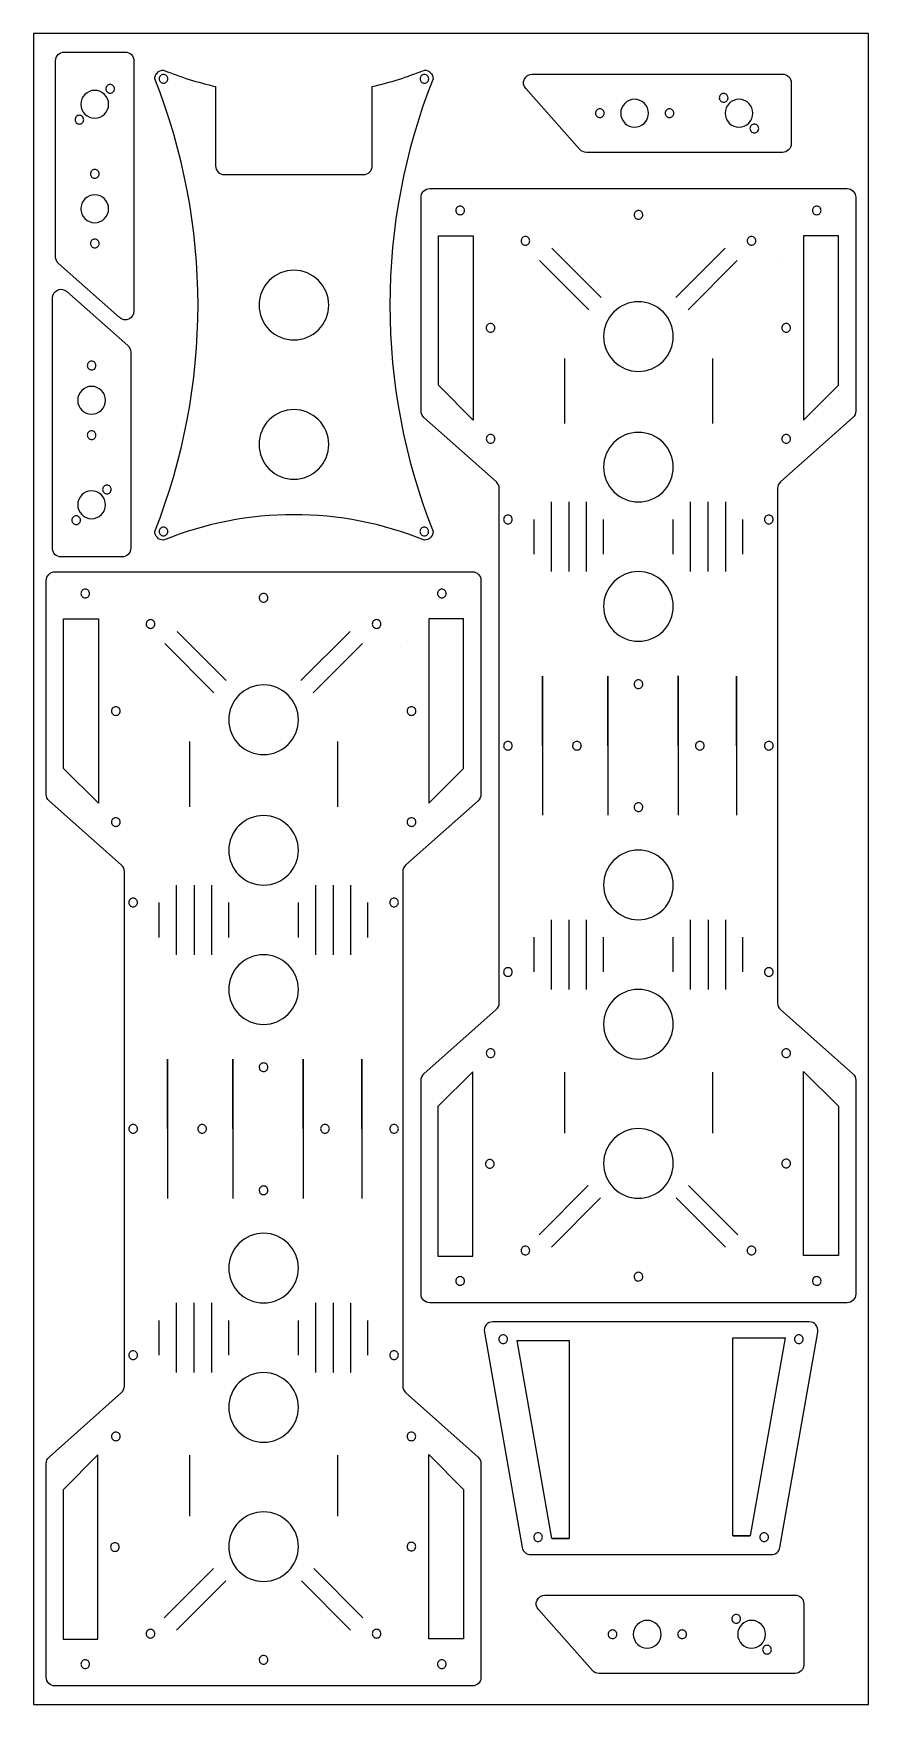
# Model space of a CAD drawing. Extents: x 4 to 16, y 3 to 27.
import ezdxf

# ---------------------------------------------------------------- set-up
doc = ezdxf.new("R2010")
doc.units = 0
for name, color, linetype in [('IMPORT_-_FOLDAQUAD_HALF_1', 18, 'CONTINUOUS'), ('LAYER_2', 18, 'CONTINUOUS'), ('LAYER_3', 18, 'CONTINUOUS'), ('LAYER_6', 18, 'CONTINUOUS'), ('LAYER_7', 18, 'CONTINUOUS')]:
    doc.layers.add(name, color=color, linetype=linetype)

msp = doc.modelspace()

# ---------------------------------------------------------------- linework, layer by layer
at = {"layer": 'IMPORT_-_FOLDAQUAD_HALF_1'}
for points in [[(4.881, 26.182, 0.414214), (4.681, 25.982, 0.414214), (4.881, 25.782, 0.414214), (5.081, 25.982, 0.414214)], [(5.102, 26.266, 0.414214), (5.04, 26.203, 0.414214), (5.102, 26.141, 0.414214), (5.165, 26.203, 0.414214)], [(12.838, 25.854, 0.414214), (12.638, 26.054, 0.414214), (12.438, 25.854, 0.414214), (12.638, 25.654, 0.414214)], [(13.98, 26.075, 0.414214), (13.917, 26.137, 0.414214), (13.855, 26.075, 0.414214), (13.917, 26.012, 0.414214)], [(14.338, 25.854, 0.414214), (14.138, 26.054, 0.414214), (13.938, 25.854, 0.414214), (14.138, 25.654, 0.414214)], [(4.66, 25.824, 0.414214), (4.598, 25.761, 0.414214), (4.66, 25.699, 0.414214), (4.723, 25.761, 0.414214)], [(12.201, 25.854, 0.414214), (12.139, 25.917, 0.414214), (12.076, 25.854, 0.414214), (12.139, 25.792, 0.414214)], [(13.201, 25.854, 0.414214), (13.139, 25.917, 0.414214), (13.076, 25.854, 0.414214), (13.139, 25.792, 0.414214)], [(14.421, 25.633, 0.414214), (14.359, 25.696, 0.414214), (14.296, 25.633, 0.414214), (14.359, 25.571, 0.414214)], [(4.881, 25.045, 0.414214), (4.819, 24.983, 0.414214), (4.881, 24.92, 0.414214), (4.944, 24.983, 0.414214)], [(4.881, 24.682, 0.414214), (4.681, 24.482, 0.414214), (4.881, 24.282, 0.414214), (5.081, 24.482, 0.414214)], [(4.881, 24.046, 0.414214), (4.819, 23.983, 0.414214), (4.881, 23.921, 0.414214), (4.944, 23.983, 0.414214)], [(4.836, 22.167, 0.414214), (4.899, 22.23, 0.414214), (4.836, 22.292, 0.414214), (4.774, 22.23, 0.414214)], [(4.836, 21.531, 0.414214), (5.036, 21.731, 0.414214), (4.836, 21.931, 0.414214), (4.636, 21.731, 0.414214)], [(4.836, 21.168, 0.414214), (4.899, 21.23, 0.414214), (4.836, 21.293, 0.414214), (4.774, 21.23, 0.414214)], [(4.836, 20.031, 0.414214), (5.036, 20.231, 0.414214), (4.836, 20.431, 0.414214), (4.636, 20.231, 0.414214)], [(5.057, 20.389, 0.414214), (5.119, 20.451, 0.414214), (5.057, 20.514, 0.414214), (4.994, 20.451, 0.414214)], [(4.615, 19.947, 0.414214), (4.678, 20.01, 0.414214), (4.615, 20.072, 0.414214), (4.553, 20.01, 0.414214)], [(7.37, 18.893, 0.414214), (7.307, 18.956, 0.414214), (7.245, 18.893, 0.414214), (7.307, 18.831, 0.414214)], [(7.807, 17.143, 0.414214), (7.307, 17.643, 0.414214), (6.807, 17.143, 0.414214), (7.307, 16.643, 0.414214)], [(7.807, 15.268, 0.414214), (7.307, 15.768, 0.414214), (6.807, 15.268, 0.414214), (7.307, 14.768, 0.414214)], [(5.496, 14.518, 0.414214), (5.433, 14.581, 0.414214), (5.371, 14.518, 0.414214), (5.433, 14.456, 0.414214)], [(9.244, 14.518, 0.414214), (9.181, 14.581, 0.414214), (9.119, 14.518, 0.414214), (9.181, 14.456, 0.414214)], [(7.807, 13.268, 0.414214), (7.307, 13.768, 0.414214), (6.807, 13.268, 0.414214), (7.307, 12.768, 0.414214)], [(7.37, 12.152, 0.414214), (7.307, 12.215, 0.414214), (7.245, 12.152, 0.414214), (7.307, 12.09, 0.414214)], [(5.496, 11.268, 0.414214), (5.433, 11.331, 0.414214), (5.371, 11.268, 0.414214), (5.433, 11.206, 0.414214)], [(6.486, 11.268, 0.414214), (6.424, 11.331, 0.414214), (6.361, 11.268, 0.414214), (6.424, 11.206, 0.414214)], [(8.252, 11.268, 0.414214), (8.189, 11.331, 0.414214), (8.127, 11.268, 0.414214), (8.189, 11.206, 0.414214)], [(9.244, 11.268, 0.414214), (9.181, 11.331, 0.414214), (9.119, 11.268, 0.414214), (9.181, 11.206, 0.414214)], [(7.37, 10.385, 0.414214), (7.307, 10.448, 0.414214), (7.245, 10.385, 0.414214), (7.307, 10.323, 0.414214)], [(7.807, 9.268, 0.414214), (7.307, 9.768, 0.414214), (6.807, 9.268, 0.414214), (7.307, 8.768, 0.414214)], [(5.495, 8.018, 0.414214), (5.432, 8.081, 0.414214), (5.37, 8.018, 0.414214), (5.432, 7.956, 0.414214)], [(9.244, 8.018, 0.414214), (9.181, 8.081, 0.414214), (9.119, 8.018, 0.414214), (9.181, 7.956, 0.414214)], [(7.807, 7.268, 0.414214), (7.307, 7.768, 0.414214), (6.807, 7.268, 0.414214), (7.307, 6.768, 0.414214)], [(7.807, 5.268, 0.414214), (7.307, 5.768, 0.414214), (6.807, 5.268, 0.414214), (7.307, 4.768, 0.414214)], [(13.019, 4.009, 0.414214), (12.819, 4.209, 0.414214), (12.619, 4.009, 0.414214), (12.819, 3.809, 0.414214)], [(14.161, 4.23, 0.414214), (14.099, 4.293, 0.414214), (14.036, 4.23, 0.414214), (14.099, 4.168, 0.414214)], [(14.519, 4.009, 0.414214), (14.319, 4.209, 0.414214), (14.119, 4.009, 0.414214), (14.319, 3.809, 0.414214)], [(12.383, 4.009, 0.414214), (12.321, 4.072, 0.414214), (12.258, 4.009, 0.414214), (12.321, 3.947, 0.414214)], [(13.383, 4.009, 0.414214), (13.32, 4.072, 0.414214), (13.258, 4.009, 0.414214), (13.32, 3.947, 0.414214)], [(14.603, 3.788, 0.414214), (14.541, 3.851, 0.414214), (14.478, 3.788, 0.414214), (14.541, 3.726, 0.414214)], [(7.37, 3.643, 0.414214), (7.307, 3.706, 0.414214), (7.245, 3.643, 0.414214), (7.307, 3.581, 0.414214)]]:
    msp.add_lwpolyline(points, format="xyb", close=True, dxfattribs=at)
msp.add_lwpolyline([(9.369, 18.268), (9.369, 18.268)], close=True, dxfattribs=at)
at = {"layer": 'LAYER_2'}
msp.add_lwpolyline([(5.266, 15.055), (4.226, 15.981, -0.214174), (4.184, 16.074), (4.184, 19.143, -0.414214), (4.309, 19.268), (10.306, 19.268, -0.414214), (10.431, 19.143), (10.431, 16.074, -0.214162), (10.389, 15.981), (9.348, 15.055, 0.214162), (9.306, 14.962), (9.306, 7.574, 0.214162), (9.348, 7.481), (10.389, 6.555, -0.214162), (10.431, 6.462), (10.431, 3.393, -0.414214), (10.306, 3.268), (4.309, 3.268, -0.414214), (4.184, 3.393), (4.184, 6.462, -0.21402), (4.226, 6.555), (5.265, 7.481, 0.213977), (5.307, 7.574), (5.308, 14.962, 0.214217)], format="xyb", close=True, dxfattribs=at)
at = {"layer": 'LAYER_3'}
for points in [[(4.444, 26.732), (5.319, 26.732, -0.414214), (5.444, 26.607), (5.444, 23.012, -0.647051), (5.236, 22.919), (4.361, 23.696, -0.214292), (4.319, 23.789), (4.319, 26.607, -0.414214)], [(11.168, 26.416), (14.763, 26.416, -0.414214), (14.888, 26.291), (14.888, 25.416, -0.414214), (14.763, 25.291), (11.945, 25.291, -0.214292), (11.852, 25.333), (11.074, 26.208, -0.647051)], [(5.273, 19.481), (4.398, 19.481, -0.414214), (4.273, 19.606), (4.273, 23.201, -0.647051), (4.482, 23.294), (5.357, 22.517, -0.214292), (5.398, 22.423), (5.398, 19.606, -0.414214)], [(11.35, 4.572), (14.944, 4.572, -0.414214), (15.069, 4.447), (15.069, 3.572, -0.414214), (14.944, 3.447), (12.127, 3.447, -0.214292), (12.034, 3.489), (11.256, 4.364, -0.647051)]]:
    msp.add_lwpolyline(points, format="xyb", close=True, dxfattribs=at)
at = {"layer": 'LAYER_6'}
for points in [[(5.806, 26.348, 0.414214), (5.869, 26.285, 0.414214), (5.931, 26.348, 0.414214), (5.869, 26.41, 0.414214)], [(9.555, 26.348, 0.414214), (9.618, 26.285, 0.414214), (9.68, 26.348, 0.414214), (9.618, 26.41, 0.414214)], [(7.243, 23.098, 0.414214), (7.743, 22.598, 0.414214), (8.243, 23.098, 0.414214), (7.743, 23.598, 0.414214)], [(7.243, 21.098, 0.414214), (7.743, 20.598, 0.414214), (8.243, 21.098, 0.414214), (7.743, 21.598, 0.414214)], [(5.806, 19.848, 0.414214), (5.869, 19.785, 0.414214), (5.931, 19.848, 0.414214), (5.869, 19.91, 0.414214)], [(9.554, 19.848, 0.414214), (9.617, 19.785, 0.414214), (9.679, 19.848, 0.414214), (9.617, 19.91, 0.414214)], [(4.808, 18.956, 0.414214), (4.746, 19.018, 0.414214), (4.683, 18.956, 0.414214), (4.746, 18.893, 0.414214)], [(9.931, 18.956, 0.414214), (9.868, 19.018, 0.414214), (9.806, 18.956, 0.414214), (9.868, 18.893, 0.414214)], [(5.745, 18.518, 0.414214), (5.683, 18.581, 0.414214), (5.62, 18.518, 0.414214), (5.683, 18.456, 0.414214)], [(8.994, 18.518, 0.414214), (8.931, 18.581, 0.414214), (8.869, 18.518, 0.414214), (8.931, 18.456, 0.414214)], [(5.246, 17.268, 0.414214), (5.183, 17.331, 0.414214), (5.121, 17.268, 0.414214), (5.183, 17.206, 0.414214)], [(9.494, 17.268, 0.414214), (9.431, 17.331, 0.414214), (9.369, 17.268, 0.414214), (9.431, 17.206, 0.414214)], [(5.246, 15.674, 0.414214), (5.183, 15.737, 0.414214), (5.121, 15.674, 0.414214), (5.183, 15.612, 0.414214)], [(9.494, 15.674, 0.414214), (9.431, 15.737, 0.414214), (9.369, 15.674, 0.414214), (9.431, 15.612, 0.414214)], [(5.246, 6.851, 0.414214), (5.183, 6.914, 0.414214), (5.121, 6.851, 0.414214), (5.183, 6.789, 0.414214)], [(9.493, 6.851, 0.414214), (9.431, 6.914, 0.414214), (9.368, 6.851, 0.414214), (9.431, 6.789, 0.414214)], [(5.234, 5.262, 0.414214), (5.172, 5.325, 0.414214), (5.109, 5.262, 0.414214), (5.172, 5.2, 0.414214)], [(9.493, 5.268, 0.414214), (9.431, 5.331, 0.414214), (9.368, 5.268, 0.414214), (9.431, 5.206, 0.414214)], [(5.745, 4.018, 0.414214), (5.683, 4.081, 0.414214), (5.62, 4.018, 0.414214), (5.683, 3.956, 0.414214)], [(8.994, 4.018, 0.414214), (8.931, 4.081, 0.414214), (8.869, 4.018, 0.414214), (8.931, 3.956, 0.414214)], [(4.808, 3.581, 0.414214), (4.746, 3.643, 0.414214), (4.683, 3.581, 0.414214), (4.746, 3.518, 0.414214)], [(9.931, 3.581, 0.414214), (9.868, 3.643, 0.414214), (9.806, 3.581, 0.414214), (9.868, 3.518, 0.414214)]]:
    msp.add_lwpolyline(points, format="xyb", close=True, dxfattribs=at)
at = {"layer": 'LAYER_7'}
for points in [[(4, 3), (16, 3), (16, 27), (4, 27)], [(9.819, 23.594), (9.819, 24.094), (10.319, 24.094), (10.319, 23.594), (10.319, 21.448), (9.819, 21.948)], [(15.067, 23.594), (15.067, 21.448), (15.567, 21.948), (15.567, 23.594), (15.567, 24.094), (15.067, 24.094)], [(14.754, 23.771), (14.754, 23.771)], [(4.433, 18.091), (4.433, 18.591), (4.933, 18.591), (4.933, 18.091), (4.933, 15.945), (4.433, 16.445)], [(9.681, 18.091), (9.681, 15.945), (10.181, 16.445), (10.181, 18.091), (10.181, 18.591), (9.681, 18.591)], [(9.813, 9.942), (9.813, 9.442), (10.313, 9.442), (10.313, 9.942), (10.313, 12.088), (9.813, 11.588)], [(15.066, 9.948), (15.066, 12.094), (15.566, 11.594), (15.566, 9.948), (15.566, 9.448), (15.066, 9.448)], [(11.699, 5.385), (11.449, 5.385), (10.949, 8.229), (11.699, 8.229), (11.699, 5.385), (11.449, 5.385)], [(14.3, 5.421), (14.05, 5.421), (14.05, 8.261), (14.05, 8.265), (14.8, 8.265), (14.3, 5.421), (14.05, 5.421)], [(4.428, 4.439), (4.428, 3.939), (4.928, 3.939), (4.928, 4.439), (4.928, 6.585), (4.428, 6.085)], [(9.681, 4.445), (9.681, 6.591), (10.181, 6.091), (10.181, 4.445), (10.181, 3.945), (9.681, 3.945)]]:
    msp.add_lwpolyline(points, close=True, dxfattribs=at)
for points in [[(5.869, 26.473), (5.914, 26.455), (5.96, 26.437), (6.006, 26.42), (6.053, 26.403), (6.099, 26.386), (6.146, 26.37), (6.192, 26.355), (6.239, 26.34), (6.286, 26.325), (6.333, 26.311), (6.38, 26.298), (6.428, 26.285), (6.475, 26.272), (6.523, 26.26), (6.57, 26.248), (6.618, 26.237), (6.618, 25.098, 0.414214), (6.743, 24.973), (8.743, 24.973, 0.414214), (8.868, 25.098), (8.868, 26.237), (8.916, 26.248), (8.964, 26.26), (9.011, 26.272), (9.058, 26.284), (9.106, 26.298), (9.153, 26.311), (9.2, 26.325), (9.247, 26.34), (9.294, 26.355), (9.341, 26.37), (9.387, 26.386), (9.433, 26.403), (9.48, 26.42), (9.526, 26.437), (9.572, 26.455), (9.618, 26.473), (9.618, 26.473, -0.414214), (9.743, 26.348), (9.743, 26.348, 0.191077), (9.743, 19.848), (9.743, 19.848, -0.414214), (9.618, 19.723, 0.194539), (5.869, 19.723, -0.414214), (5.744, 19.848), (5.744, 19.848, 0.191062), (5.744, 26.348, -0.414214)], [(10.652, 20.558), (9.611, 21.484, -0.214174), (9.569, 21.577), (9.569, 24.646, -0.414214), (9.694, 24.771), (15.691, 24.771, -0.414214), (15.816, 24.646), (15.816, 21.577, -0.214162), (15.774, 21.484), (14.734, 20.558, 0.214162), (14.692, 20.465), (14.692, 13.077, 0.214162), (14.734, 12.984), (15.774, 12.058, -0.214162), (15.816, 11.965), (15.816, 8.896, -0.414214), (15.691, 8.771), (9.694, 8.771, -0.414214), (9.569, 8.896), (9.569, 11.965, -0.21402), (9.611, 12.058), (10.651, 12.984, 0.213977), (10.693, 13.077), (10.694, 20.465, 0.214217)], [(10.194, 24.458, 0.414214), (10.132, 24.521, 0.414214), (10.069, 24.458, 0.414214), (10.132, 24.396, 0.414214)], [(15.317, 24.458, 0.414214), (15.254, 24.521, 0.414214), (15.192, 24.458, 0.414214), (15.254, 24.396, 0.414214)], [(12.755, 24.396, 0.414214), (12.693, 24.458, 0.414214), (12.63, 24.396, 0.414214), (12.693, 24.333, 0.414214)], [(11.131, 24.021, 0.414214), (11.069, 24.083, 0.414214), (11.006, 24.021, 0.414214), (11.069, 23.958, 0.414214)], [(14.38, 24.021, 0.414214), (14.317, 24.083, 0.414214), (14.255, 24.021, 0.414214), (14.317, 23.958, 0.414214)], [(13.193, 22.646, 0.414214), (12.693, 23.146, 0.414214), (12.193, 22.646, 0.414214), (12.693, 22.146, 0.414214)], [(10.631, 22.771, 0.414214), (10.569, 22.833, 0.414214), (10.506, 22.771, 0.414214), (10.569, 22.708, 0.414214)], [(14.879, 22.771, 0.414214), (14.817, 22.833, 0.414214), (14.754, 22.771, 0.414214), (14.817, 22.708, 0.414214)], [(10.632, 21.177, 0.414214), (10.569, 21.24, 0.414214), (10.507, 21.177, 0.414214), (10.569, 21.115, 0.414214)], [(13.193, 20.771, 0.414214), (12.693, 21.271, 0.414214), (12.193, 20.771, 0.414214), (12.693, 20.271, 0.414214)], [(14.879, 21.177, 0.414214), (14.817, 21.24, 0.414214), (14.754, 21.177, 0.414214), (14.817, 21.115, 0.414214)], [(10.881, 20.021, 0.414214), (10.819, 20.083, 0.414214), (10.756, 20.021, 0.414214), (10.819, 19.958, 0.414214)], [(14.629, 20.021, 0.414214), (14.567, 20.083, 0.414214), (14.504, 20.021, 0.414214), (14.567, 19.958, 0.414214)], [(13.193, 18.771, 0.414214), (12.693, 19.271, 0.414214), (12.193, 18.771, 0.414214), (12.693, 18.271, 0.414214)], [(12.755, 17.655, 0.414214), (12.693, 17.717, 0.414214), (12.63, 17.655, 0.414214), (12.693, 17.592, 0.414214)], [(10.881, 16.771, 0.414214), (10.819, 16.833, 0.414214), (10.756, 16.771, 0.414214), (10.819, 16.708, 0.414214)], [(11.872, 16.771, 0.414214), (11.809, 16.833, 0.414214), (11.747, 16.771, 0.414214), (11.809, 16.708, 0.414214)], [(13.638, 16.771, 0.414214), (13.575, 16.833, 0.414214), (13.513, 16.771, 0.414214), (13.575, 16.708, 0.414214)], [(14.629, 16.771, 0.414214), (14.567, 16.833, 0.414214), (14.504, 16.771, 0.414214), (14.567, 16.708, 0.414214)], [(12.755, 15.888, 0.414214), (12.693, 15.951, 0.414214), (12.63, 15.888, 0.414214), (12.693, 15.826, 0.414214)], [(13.193, 14.771, 0.414214), (12.693, 15.271, 0.414214), (12.193, 14.771, 0.414214), (12.693, 14.271, 0.414214)], [(10.881, 13.521, 0.414214), (10.818, 13.583, 0.414214), (10.756, 13.521, 0.414214), (10.818, 13.458, 0.414214)], [(14.629, 13.521, 0.414214), (14.567, 13.583, 0.414214), (14.504, 13.521, 0.414214), (14.567, 13.458, 0.414214)], [(13.193, 12.771, 0.414214), (12.693, 13.271, 0.414214), (12.193, 12.771, 0.414214), (12.693, 12.271, 0.414214)], [(10.632, 12.354, 0.414214), (10.569, 12.417, 0.414214), (10.507, 12.354, 0.414214), (10.569, 12.292, 0.414214)], [(14.879, 12.354, 0.414214), (14.817, 12.417, 0.414214), (14.754, 12.354, 0.414214), (14.817, 12.292, 0.414214)], [(13.193, 10.771, 0.414214), (12.693, 11.271, 0.414214), (12.193, 10.771, 0.414214), (12.693, 10.271, 0.414214)], [(10.62, 10.765, 0.414214), (10.557, 10.827, 0.414214), (10.495, 10.765, 0.414214), (10.557, 10.702, 0.414214)], [(14.879, 10.771, 0.414214), (14.817, 10.833, 0.414214), (14.754, 10.771, 0.414214), (14.817, 10.708, 0.414214)], [(11.131, 9.521, 0.414214), (11.069, 9.583, 0.414214), (11.006, 9.521, 0.414214), (11.069, 9.458, 0.414214)], [(14.38, 9.521, 0.414214), (14.317, 9.583, 0.414214), (14.255, 9.521, 0.414214), (14.317, 9.458, 0.414214)], [(10.194, 9.083, 0.414214), (10.132, 9.146, 0.414214), (10.069, 9.083, 0.414214), (10.132, 9.021, 0.414214)], [(12.755, 9.146, 0.414214), (12.693, 9.208, 0.414214), (12.63, 9.146, 0.414214), (12.693, 9.083, 0.414214)], [(15.317, 9.083, 0.414214), (15.254, 9.146, 0.414214), (15.192, 9.083, 0.414214), (15.254, 9.021, 0.414214)], [(11.145, 5.153), (14.604, 5.153, 0.364157), (14.727, 5.256), (15.27, 8.35, 0.466106), (15.147, 8.497), (10.602, 8.497, 0.466127), (10.479, 8.35), (11.022, 5.256, 0.364138)], [(10.688, 8.247, 0.414214), (10.751, 8.184, 0.414214), (10.813, 8.247, 0.414214), (10.751, 8.309, 0.414214)], [(14.936, 8.247, 0.414214), (14.998, 8.184, 0.414214), (15.061, 8.247, 0.414214), (14.998, 8.309, 0.414214)], [(11.188, 5.403, 0.414214), (11.25, 5.341, 0.414214), (11.313, 5.403, 0.414214), (11.25, 5.466, 0.414214)], [(14.436, 5.403, 0.414214), (14.499, 5.341, 0.414214), (14.561, 5.403, 0.414214), (14.499, 5.466, 0.414214)]]:
    msp.add_lwpolyline(points, format="xyb", close=True, dxfattribs=at)
for points in [[(11.449, 23.916), (12.156, 23.209)], [(11.449, 23.916), (12.156, 23.209)], [(13.229, 23.209), (13.937, 23.916)], [(13.229, 23.209), (13.937, 23.916)], [(14.754, 23.771), (14.754, 23.771)], [(11.98, 23.032), (11.272, 23.739)], [(11.98, 23.032), (11.272, 23.739)], [(14.113, 23.739), (13.406, 23.032)], [(14.113, 23.739), (13.406, 23.032)], [(11.631, 22.333), (11.631, 21.396)], [(13.755, 22.333), (13.755, 21.396)], [(11.443, 19.271), (11.443, 20.271)], [(11.443, 19.271), (11.443, 20.271)], [(11.443, 19.271), (11.443, 20.271)], [(11.693, 20.271), (11.693, 19.271)], [(11.693, 20.271), (11.693, 19.271)], [(11.693, 20.271), (11.693, 19.271)], [(11.943, 20.271), (11.943, 19.271)], [(11.943, 20.271), (11.943, 19.271)], [(11.943, 20.271), (11.943, 19.271)], [(13.442, 19.271), (13.442, 20.271)], [(13.442, 19.271), (13.442, 20.271)], [(13.442, 19.271), (13.442, 20.271)], [(13.442, 19.271), (13.442, 20.271)], [(13.442, 19.271), (13.442, 20.271)], [(13.442, 19.271), (13.442, 20.271)], [(13.692, 20.271), (13.692, 19.271)], [(13.692, 20.271), (13.692, 19.271)], [(13.692, 20.271), (13.692, 19.271)], [(13.692, 20.271), (13.692, 19.271)], [(13.692, 20.271), (13.692, 19.271)], [(13.692, 20.271), (13.692, 19.271)], [(13.942, 20.271), (13.942, 19.271)], [(13.942, 20.271), (13.942, 19.271)], [(13.942, 20.271), (13.942, 19.271)], [(13.942, 20.271), (13.942, 19.271)], [(13.942, 20.271), (13.942, 19.271)], [(13.942, 20.271), (13.942, 19.271)], [(11.193, 19.521), (11.193, 20.021)], [(11.193, 19.521), (11.193, 19.771), (11.193, 20.021)], [(12.193, 19.521), (12.193, 20.021)], [(12.193, 19.521), (12.193, 19.771), (12.193, 20.021)], [(13.192, 19.521), (13.192, 20.021)], [(13.192, 19.521), (13.192, 19.771), (13.192, 20.021)], [(13.192, 19.521), (13.192, 20.021)], [(13.192, 19.521), (13.192, 19.771), (13.192, 20.021)], [(13.192, 19.521), (13.192, 20.021)], [(13.192, 19.521), (13.192, 19.771), (13.192, 20.021)], [(14.192, 19.521), (14.192, 20.021)], [(14.192, 19.521), (14.192, 19.771), (14.192, 20.021)], [(14.192, 19.521), (14.192, 20.021)], [(14.192, 19.521), (14.192, 19.771), (14.192, 20.021)], [(14.192, 19.521), (14.192, 20.021)], [(14.192, 19.521), (14.192, 19.771), (14.192, 20.021)], [(6.064, 18.413), (6.771, 17.706)], [(6.064, 18.413), (6.771, 17.706)], [(7.844, 17.706), (8.551, 18.413)], [(7.844, 17.706), (8.551, 18.413)], [(9.369, 18.268), (9.369, 18.268)], [(6.594, 17.53), (5.887, 18.237)], [(6.594, 17.53), (5.887, 18.237)], [(8.728, 18.237), (8.021, 17.53)], [(8.728, 18.237), (8.021, 17.53)], [(11.314, 16.771), (11.314, 17.771), (11.314, 15.771)], [(12.251, 16.771), (12.251, 17.771), (12.251, 15.771)], [(13.262, 16.772), (13.262, 17.772), (13.262, 15.772)], [(14.102, 16.771), (14.102, 17.771), (14.102, 15.771)], [(6.245, 16.831), (6.245, 15.893)], [(8.369, 16.831), (8.369, 15.893)], [(6.058, 13.768), (6.058, 14.768)], [(6.058, 13.768), (6.058, 14.768)], [(6.058, 13.768), (6.058, 14.768)], [(6.308, 14.768), (6.308, 13.768)], [(6.308, 14.768), (6.308, 13.768)], [(6.308, 14.768), (6.308, 13.768)], [(6.558, 14.768), (6.558, 13.768)], [(6.558, 14.768), (6.558, 13.768)], [(6.558, 14.768), (6.558, 13.768)], [(8.057, 13.768), (8.057, 14.768)], [(8.057, 13.768), (8.057, 14.768)], [(8.057, 13.768), (8.057, 14.768)], [(8.057, 13.768), (8.057, 14.768)], [(8.057, 13.768), (8.057, 14.768)], [(8.057, 13.768), (8.057, 14.768)], [(8.307, 14.768), (8.307, 13.768)], [(8.307, 14.768), (8.307, 13.768)], [(8.307, 14.768), (8.307, 13.768)], [(8.307, 14.768), (8.307, 13.768)], [(8.307, 14.768), (8.307, 13.768)], [(8.307, 14.768), (8.307, 13.768)], [(8.557, 14.768), (8.557, 13.768)], [(8.557, 14.768), (8.557, 13.768)], [(8.557, 14.768), (8.557, 13.768)], [(8.557, 14.768), (8.557, 13.768)], [(8.557, 14.768), (8.557, 13.768)], [(8.557, 14.768), (8.557, 13.768)], [(5.808, 14.018), (5.808, 14.518)], [(5.808, 14.018), (5.808, 14.268), (5.808, 14.518)], [(6.808, 14.018), (6.808, 14.518)], [(6.808, 14.018), (6.808, 14.268), (6.808, 14.518)], [(7.807, 14.018), (7.807, 14.518)], [(7.807, 14.018), (7.807, 14.268), (7.807, 14.518)], [(7.807, 14.018), (7.807, 14.518)], [(7.807, 14.018), (7.807, 14.268), (7.807, 14.518)], [(7.807, 14.018), (7.807, 14.518)], [(7.807, 14.018), (7.807, 14.268), (7.807, 14.518)], [(8.807, 14.018), (8.807, 14.518)], [(8.807, 14.018), (8.807, 14.268), (8.807, 14.518)], [(8.807, 14.018), (8.807, 14.518)], [(8.807, 14.018), (8.807, 14.268), (8.807, 14.518)], [(8.807, 14.018), (8.807, 14.518)], [(8.807, 14.018), (8.807, 14.268), (8.807, 14.518)], [(11.443, 13.271), (11.443, 14.271)], [(11.443, 13.271), (11.443, 14.271)], [(11.443, 13.271), (11.443, 14.271)], [(11.693, 14.271), (11.693, 13.271)], [(11.693, 14.271), (11.693, 13.271)], [(11.693, 14.271), (11.693, 13.271)], [(11.943, 14.271), (11.943, 13.271)], [(11.943, 14.271), (11.943, 13.271)], [(11.943, 14.271), (11.943, 13.271)], [(13.443, 13.271), (13.443, 14.271)], [(13.443, 13.271), (13.443, 14.271)], [(13.443, 13.271), (13.443, 14.271)], [(13.693, 14.271), (13.693, 13.271)], [(13.693, 14.271), (13.693, 13.271)], [(13.693, 14.271), (13.693, 13.271)], [(13.943, 14.271), (13.943, 13.271)], [(13.943, 14.271), (13.943, 13.271)], [(13.943, 14.271), (13.943, 13.271)], [(11.193, 13.521), (11.193, 14.021)], [(11.193, 13.521), (11.193, 13.771), (11.193, 14.021)], [(12.193, 13.521), (12.193, 14.021)], [(12.193, 13.521), (12.193, 13.771), (12.193, 14.021)], [(13.193, 13.521), (13.193, 14.021)], [(13.193, 13.521), (13.193, 13.771), (13.193, 14.021)], [(14.193, 13.521), (14.193, 14.021)], [(14.193, 13.521), (14.193, 13.771), (14.193, 14.021)], [(5.928, 11.268), (5.928, 12.268), (5.928, 10.268)], [(6.865, 11.268), (6.865, 12.268), (6.865, 10.268)], [(7.876, 11.269), (7.876, 12.269), (7.876, 10.269)], [(8.717, 11.268), (8.717, 12.268), (8.717, 10.268)], [(11.631, 12.083), (11.631, 11.208)], [(13.755, 12.083), (13.755, 11.208)], [(11.266, 9.748), (11.973, 10.455)], [(11.266, 9.748), (11.973, 10.455)], [(13.413, 10.455), (14.12, 9.748)], [(13.413, 10.455), (14.12, 9.748)], [(12.15, 10.278), (11.443, 9.571)], [(12.15, 10.278), (11.443, 9.571)], [(13.943, 9.571), (13.236, 10.278)], [(13.943, 9.571), (13.236, 10.278)], [(6.057, 7.768), (6.057, 8.768)], [(6.057, 7.768), (6.057, 8.768)], [(6.057, 7.768), (6.057, 8.768)], [(6.307, 8.768), (6.307, 7.768)], [(6.307, 8.768), (6.307, 7.768)], [(6.307, 8.768), (6.307, 7.768)], [(6.557, 8.768), (6.557, 7.768)], [(6.557, 8.768), (6.557, 7.768)], [(6.557, 8.768), (6.557, 7.768)], [(8.057, 7.768), (8.057, 8.768)], [(8.057, 7.768), (8.057, 8.768)], [(8.057, 7.768), (8.057, 8.768)], [(8.307, 8.768), (8.307, 7.768)], [(8.307, 8.768), (8.307, 7.768)], [(8.307, 8.768), (8.307, 7.768)], [(8.557, 8.768), (8.557, 7.768)], [(8.557, 8.768), (8.557, 7.768)], [(8.557, 8.768), (8.557, 7.768)], [(5.807, 8.018), (5.807, 8.518)], [(5.807, 8.018), (5.807, 8.268), (5.807, 8.518)], [(6.807, 8.018), (6.807, 8.518)], [(6.807, 8.018), (6.807, 8.268), (6.807, 8.518)], [(7.807, 8.018), (7.807, 8.518)], [(7.807, 8.018), (7.807, 8.268), (7.807, 8.518)], [(8.807, 8.018), (8.807, 8.518)], [(8.807, 8.018), (8.807, 8.268), (8.807, 8.518)], [(6.245, 6.581), (6.245, 5.706)], [(8.369, 6.581), (8.369, 5.706)], [(5.88, 4.245), (6.587, 4.952)], [(5.88, 4.245), (6.587, 4.952)], [(8.027, 4.952), (8.734, 4.245)], [(8.027, 4.952), (8.734, 4.245)], [(6.764, 4.775), (6.057, 4.068)], [(6.764, 4.775), (6.057, 4.068)], [(8.557, 4.068), (7.85, 4.775)], [(8.557, 4.068), (7.85, 4.775)]]:
    msp.add_lwpolyline(points, dxfattribs=at)

doc.saveas('drawing.dxf')
